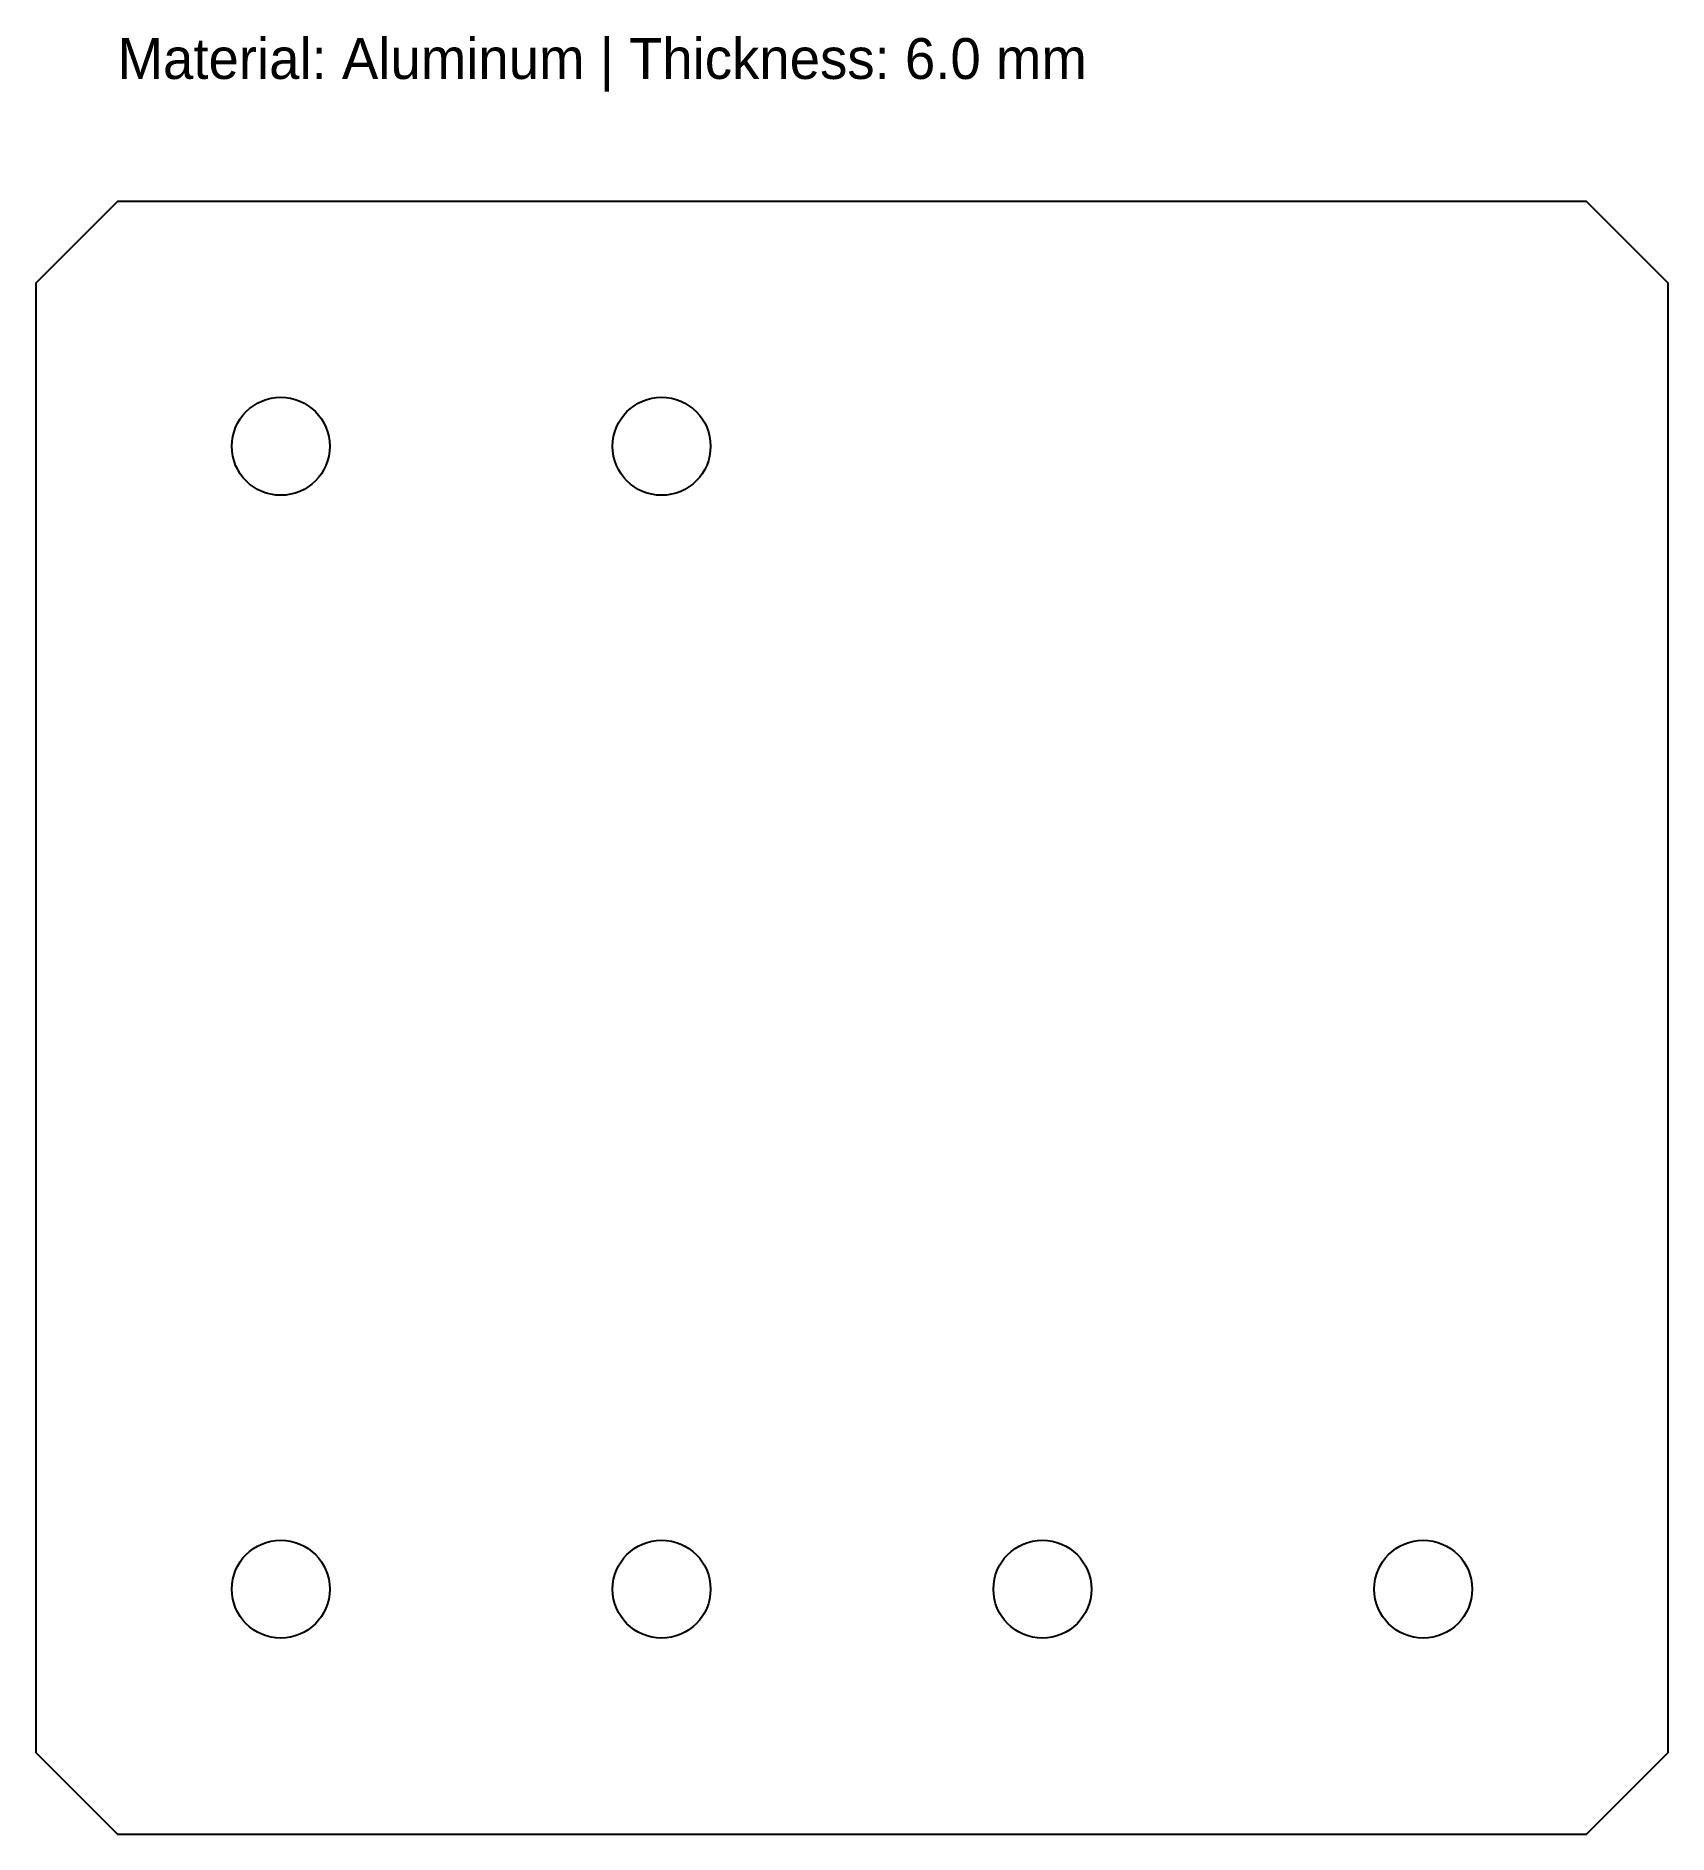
# Model space of a CAD drawing. Header units: metres. Extents: x 0 to 200, y 0 to 220.
import ezdxf

# ---------------------------------------------------------------- set-up
doc = ezdxf.new("R2010")
doc.units = ezdxf.units.M

msp = doc.modelspace()

# ---------------------------------------------------------------- linework, layer by layer
msp.add_lwpolyline([(10, 0), (190, 0), (200, 10), (200, 190), (190, 200), (10, 200), (0, 190), (0, 10)], close=True)
for centre in [(30, 170), (76.67, 170), (30, 30), (76.67, 30), (123.33, 30), (170, 30)]:
    msp.add_circle(centre, 6)

# ---------------------------------------------------------------- texts
at = {"layer": 'NOTES'}
msp.add_text('Material: Aluminum | Thickness: 6.0 mm', height=5, dxfattribs=at).set_placement((10, 215))

doc.saveas('drawing.dxf')
